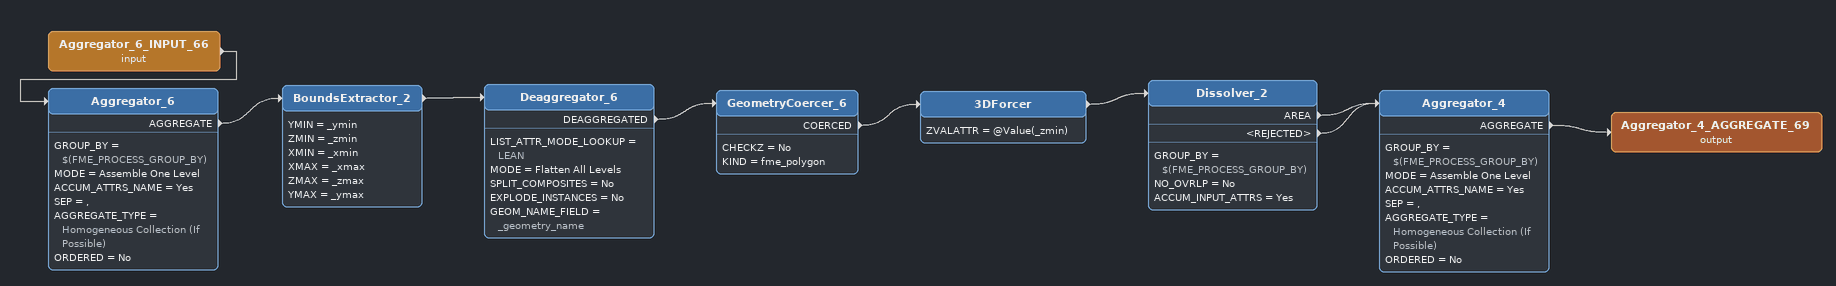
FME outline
Aggregator_6_INPUT_66 (input)
    -> Aggregator_6
Aggregator_6
    GROUP_BY = $(FME_PROCESS_GROUP_BY)
    MODE = Assemble One Level
    ACCUM_ATTRS_NAME = Yes
    SEP = ,
    AGGREGATE_TYPE = Homogeneous Collection (If Possible)
    ORDERED = No
    AGGREGATE -> BoundsExtractor_2
BoundsExtractor_2
    YMIN = _ymin
    ZMIN = _zmin
    XMIN = _xmin
    XMAX = _xmax
    ZMAX = _zmax
    YMAX = _ymax
    -> Deaggregator_6
Deaggregator_6
    LIST_ATTR_MODE_LOOKUP = LEAN
    MODE = Flatten All Levels
    SPLIT_COMPOSITES = No
    EXPLODE_INSTANCES = No
    GEOM_NAME_FIELD = _geometry_name
    DEAGGREGATED -> GeometryCoercer_6
GeometryCoercer_6
    CHECKZ = No
    KIND = fme_polygon
    COERCED -> 3DForcer
3DForcer
    ZVALATTR = @Value(_zmin)
    -> Dissolver_2
Dissolver_2
    GROUP_BY = $(FME_PROCESS_GROUP_BY)
    NO_OVRLP = No
    ACCUM_INPUT_ATTRS = Yes
    AREA -> Aggregator_4
    <REJECTED> -> Aggregator_4
Aggregator_4
    GROUP_BY = $(FME_PROCESS_GROUP_BY)
    MODE = Assemble One Level
    ACCUM_ATTRS_NAME = Yes
    SEP = ,
    AGGREGATE_TYPE = Homogeneous Collection (If Possible)
    ORDERED = No
    AGGREGATE -> Aggregator_4_AGGREGATE_69 (output)
Aggregator_4_AGGREGATE_69 (output)
